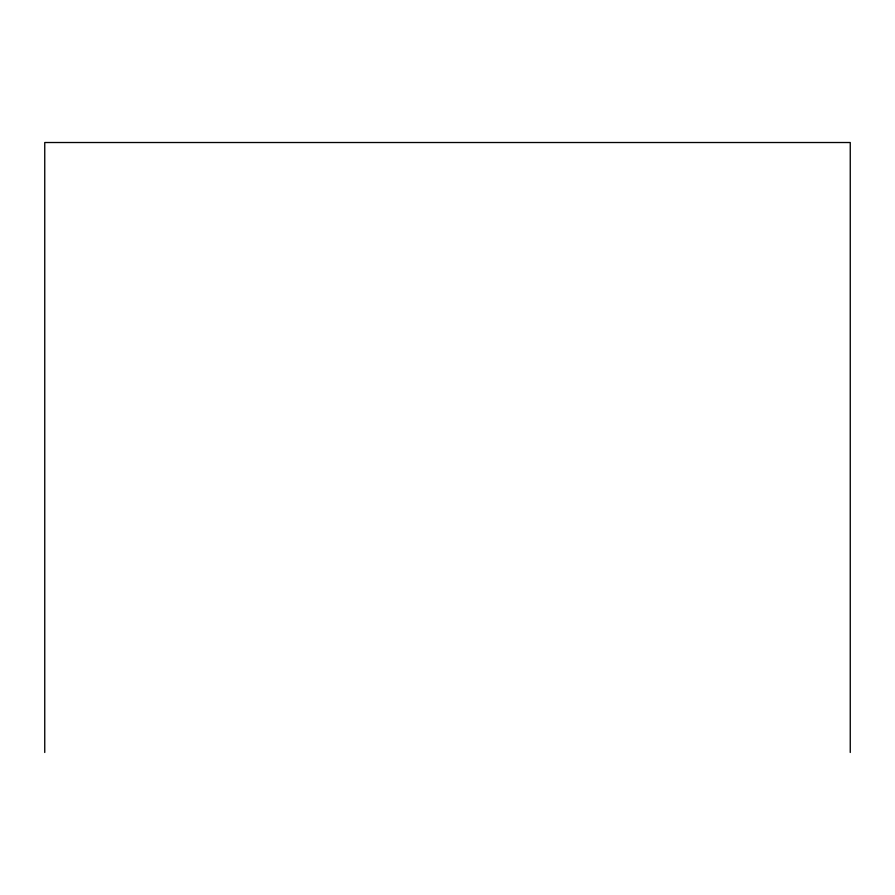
<?xml version="1.0" encoding="UTF-8"?>
<svg xmlns="http://www.w3.org/2000/svg" width="895" height="895" viewBox="0 0 895 895"><rect width="100%" height="100%" fill="white"/><g stroke="black" fill="none" stroke-linecap="round" stroke-linejoin="round"><path stroke-width="1.34" d="M850.25 752.482L850.25 142.518L44.75 142.518L44.75 752.482"/></g></svg>
